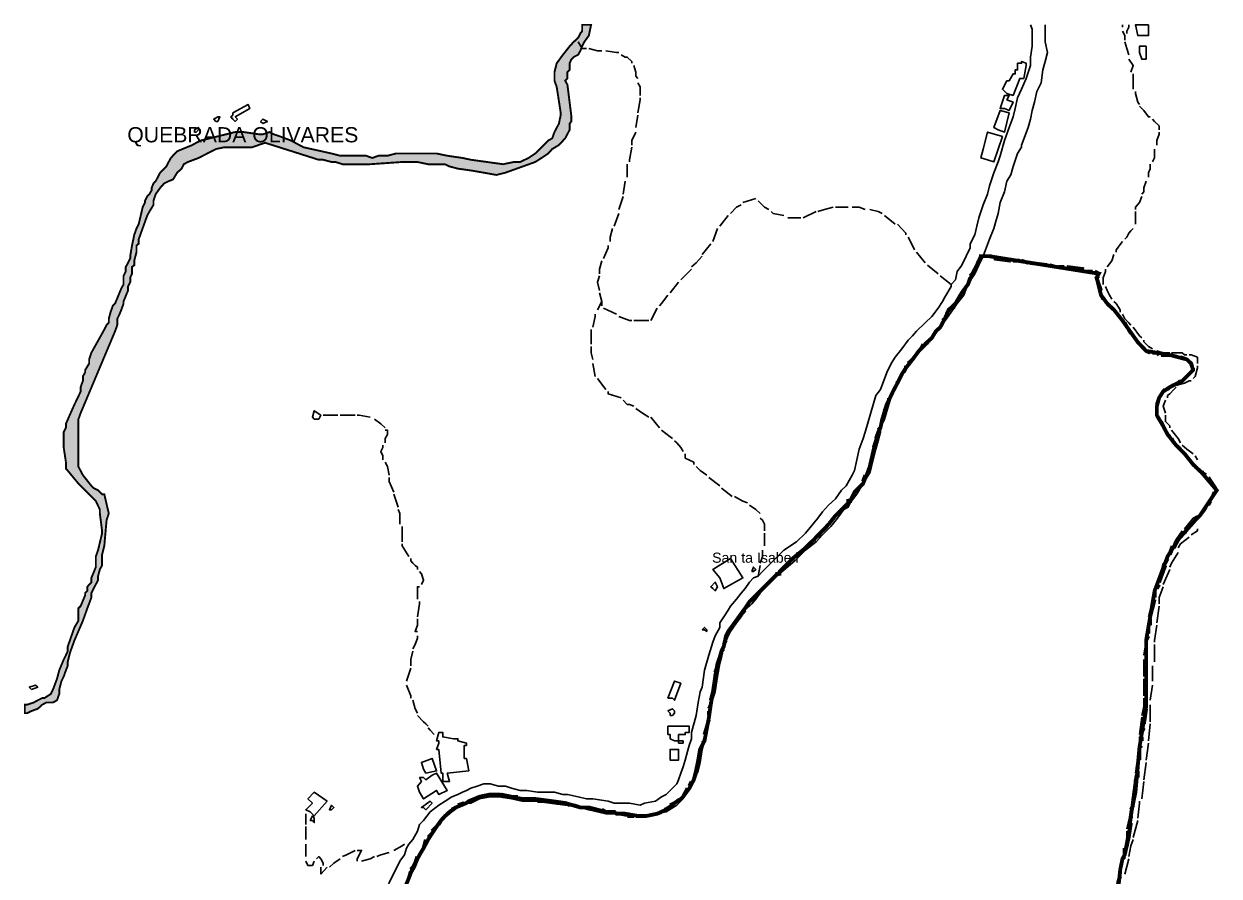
# Model space of a CAD drawing. Header units: millimetres. Extents: x -3588 to 75209, y -3737 to 38254.
# Drawn here: x 24844 to 25599, y 7878 to 8417 of the extents above; entities that cross this region are included whole.
import ezdxf

# ---------------------------------------------------------------- set-up
doc = ezdxf.new("R2010")
doc.units = ezdxf.units.MM
for name, color, linetype in [('H', 250, 'Continuous'), ('P', 253, 'Continuous'), ('T', 7, 'Continuous')]:
    doc.layers.add(name, color=color, linetype=linetype)

msp = doc.modelspace()

# ---------------------------------------------------------------- hatches: boundary and pattern name
at = {"layer": 'H', "linetype": 'Continuous'}
msp.add_hatch(color=256, dxfattribs=at).paths.add_polyline_path([(25196.724, 8415.991), (25202.085, 8415.991), (25200.677, 8409.222), (25198.132, 8404.981), (25196.724, 8402.452), (25195.3, 8399.619), (25193.891, 8396.803), (25191.347, 8395.666), (25189.938, 8394.258), (25188.53, 8391.441), (25188.53, 8390.033), (25188.53, 8387.489), (25187.122, 8386.08), (25187.122, 8383.248), (25187.122, 8382.127), (25185.713, 8380.703), (25187.122, 8377.886), (25189.938, 8357.562), (25189.938, 8355.017), (25188.53, 8353.609), (25188.53, 8349.384), (25185.713, 8344.006), (25181.76, 8340.054), (25177.808, 8337.237), (25174.975, 8334.692), (25171.022, 8331.876), (25166.797, 8329.059), (25147.881, 8322.273), (25142.519, 8321.153), (25134.325, 8322.273), (25126.148, 8323.682), (25117.954, 8325.106), (25112.592, 8326.514), (25110.048, 8327.923), (25099.053, 8327.923), (25092.268, 8329.059), (25088.315, 8329.059), (25082.954, 8329.059), (25062.629, 8327.923), (25061.22, 8327.923), (25054.451, 8327.923), (25050.21, 8327.923), (25049.074, 8327.923), (25044.849, 8327.923), (25040.896, 8329.059), (25038.079, 8329.059), (25032.702, 8330.467), (25029.885, 8330.467), (24996.005, 8341.478), (24988.1, 8338.645), (24983.875, 8338.645), (24979.922, 8338.645), (24970.319, 8338.645), (24964.958, 8337.237), (24954.236, 8331.876), (24947.45, 8329.059), (24944.633, 8327.923), (24943.225, 8325.106), (24940.681, 8322.273), (24937.864, 8318.321), (24935.031, 8316.912), (24932.503, 8315.504), (24929.67, 8312.959), (24927.125, 8308.734), (24925.717, 8304.781), (24925.717, 8301.949), (24922.9, 8297.996), (24921.492, 8295.179), (24916.131, 8280.504), (24916.131, 8277.671), (24914.707, 8276.263), (24914.707, 8273.718), (24914.707, 8272.31), (24913.586, 8266.949), (24913.586, 8264.132), (24912.178, 8262.708), (24912.178, 8260.179), (24912.178, 8258.755), (24910.754, 8255.938), (24910.754, 8253.393), (24909.345, 8250.577), (24909.345, 8249.168), (24909.345, 8247.76), (24906.801, 8240.975), (24906.801, 8239.854), (24905.392, 8235.613), (24903.984, 8233.069), (24902.576, 8230.252), (24902.576, 8226.299), (24901.167, 8222.058), (24879.706, 8170.686), (24878.298, 8166.461), (24878.298, 8155.723), (24878.298, 8136.806), (24880.843, 8131.445), (24886.476, 8124.676), (24887.612, 8123.267), (24890.429, 8121.859), (24891.853, 8120.435), (24893.262, 8119.026), (24894.382, 8119.026), (24897.214, 8106.895), (24895.806, 8102.943), (24894.382, 8086.571), (24893.262, 8081.21), (24893.262, 8074.424), (24891.853, 8071.607), (24890.429, 8067.654), (24890.429, 8064.838), (24887.612, 8059.46), (24886.476, 8056.932), (24886.476, 8054.099), (24883.659, 8047.33), (24882.251, 8043.377), (24880.843, 8039.136), (24875.481, 8027.005), (24874.057, 8023.052), (24872.937, 8018.811), (24871.528, 8013.45), (24871.528, 8010.633), (24870.104, 8008.089), (24868.696, 8003.864), (24867.288, 8001.319), (24866.151, 7995.958), (24866.151, 7993.125), (24864.743, 7989.172), (24861.926, 7987.764), (24857.973, 7987.764), (24855.157, 7986.356), (24852.612, 7983.539), (24848.371, 7982.403), (24845.827, 7980.994), (24844.418, 7980.994), (24844.418, 7986.356), (24845.827, 7986.356), (24849.779, 7987.764), (24852.612, 7989.172), (24855.157, 7990.308), (24856.565, 7990.308), (24860.518, 7993.125), (24861.926, 7995.958), (24864.743, 8002.727), (24866.151, 8008.089), (24868.696, 8014.858), (24870.104, 8017.403), (24871.528, 8020.235), (24871.528, 8023.052), (24875.481, 8035.183), (24878.298, 8039.136), (24878.298, 8043.377), (24878.298, 8044.513), (24878.298, 8047.33), (24879.706, 8048.738), (24882.251, 8055.508), (24882.251, 8056.932), (24883.659, 8058.052), (24883.659, 8060.885), (24885.068, 8062.293), (24886.476, 8063.701), (24886.476, 8066.246), (24889.021, 8073.016), (24889.021, 8077.257), (24889.021, 8079.785), (24890.429, 8084.026), (24893.262, 8094.749), (24893.262, 8096.157), (24891.853, 8106.895), (24891.853, 8109.712), (24889.021, 8115.073), (24887.612, 8116.482), (24886.476, 8117.906), (24880.843, 8123.267), (24879.706, 8124.676), (24878.298, 8125.812), (24871.528, 8133.99), (24870.104, 8135.398), (24870.104, 8139.351), (24868.696, 8148.953), (24868.696, 8151.77), (24868.696, 8158.555), (24870.104, 8161.084), (24870.104, 8163.917), (24875.481, 8176.048), (24879.706, 8184.241), (24879.706, 8186.786), (24880.843, 8191.011), (24880.843, 8193.556), (24882.251, 8196.372), (24882.251, 8197.781), (24885.068, 8201.733), (24885.068, 8204.566), (24886.476, 8208.519), (24894.382, 8223.483), (24895.806, 8226.299), (24897.214, 8227.435), (24897.214, 8230.252), (24898.623, 8234.205), (24900.031, 8238.43), (24901.167, 8239.854), (24905.392, 8249.168), (24906.801, 8251.985), (24906.801, 8253.393), (24906.801, 8255.938), (24906.801, 8257.346), (24907.937, 8260.179), (24907.937, 8262.708), (24909.345, 8265.54), (24910.754, 8268.085), (24910.754, 8269.493), (24912.178, 8276.263), (24913.586, 8283.032), (24914.707, 8287.273), (24916.131, 8289.818), (24918.947, 8300.828), (24920.356, 8303.357), (24920.356, 8304.781), (24921.492, 8307.598), (24922.9, 8308.734), (24924.309, 8311.551), (24924.309, 8312.959), (24925.717, 8315.504), (24927.125, 8316.912), (24929.67, 8322.273), (24932.503, 8325.106), (24933.911, 8326.514), (24935.031, 8329.059), (24936.456, 8331.876), (24939.272, 8334.692), (24940.681, 8335.829), (24949.995, 8340.054), (24952.827, 8341.478), (24955.356, 8342.598), (24977.105, 8348.247), (24982.466, 8348.247), (24992.052, 8346.839), (24994.885, 8346.839), (24998.838, 8348.247), (25001.655, 8346.839), (25005.608, 8345.431), (25012.377, 8342.598), (25020.571, 8338.645), (25038.079, 8334.692), (25043.44, 8333.284), (25047.665, 8333.284), (25051.618, 8333.284), (25055.859, 8333.284), (25059.812, 8333.284), (25063.765, 8331.876), (25067.99, 8333.284), (25073.351, 8333.284), (25078.729, 8334.692), (25084.09, 8334.692), (25090.859, 8334.692), (25096.509, 8334.692), (25104.415, 8334.692), (25111.184, 8333.284), (25120.786, 8331.876), (25126.148, 8330.467), (25146.472, 8327.923), (25153.242, 8329.059), (25157.483, 8329.059), (25162.844, 8331.876), (25166.797, 8334.692), (25168.205, 8335.829), (25171.022, 8338.645), (25174.975, 8342.598), (25177.808, 8344.006), (25178.928, 8348.247), (25181.76, 8353.609), (25183.169, 8358.97), (25183.169, 8360.378), (25180.352, 8376.478), (25178.928, 8380.703), (25178.928, 8386.08), (25180.352, 8391.441), (25184.577, 8396.803), (25188.53, 8402.452), (25191.347, 8404.981), (25192.483, 8406.405), (25193.891, 8407.813), (25195.3, 8410.358), (25196.724, 8411.766), (25196.724, 8414.583), (25196.724, 8415.991), (25196.724, 8415.991)])

# ---------------------------------------------------------------- linework, layer by layer
at = {"layer": 'P'}
for points, const_width in [([(25196.436, 8415.991), (25202.085, 8415.991), (25200.677, 8409.222), (25197.844, 8405.269), (25196.436, 8402.452), (25195.3, 8399.619), (25193.891, 8397.091), (25191.075, 8395.666), (25189.666, 8394.258), (25188.53, 8391.714), (25188.53, 8390.305), (25188.53, 8387.489), (25187.122, 8386.08), (25187.122, 8383.536), (25187.122, 8382.127), (25185.713, 8380.703), (25187.122, 8378.174), (25189.666, 8357.85), (25189.666, 8355.017), (25188.53, 8353.609), (25188.53, 8349.656), (25185.713, 8344.295), (25181.76, 8340.054), (25177.519, 8337.525), (25174.975, 8334.692), (25170.75, 8331.876), (25166.797, 8329.331), (25147.881, 8322.562), (25142.231, 8321.153), (25134.325, 8322.562), (25126.148, 8323.97), (25117.954, 8325.106), (25112.592, 8326.514), (25109.776, 8327.923), (25099.053, 8327.923), (25092.268, 8329.331), (25088.043, 8329.331), (25082.665, 8329.331), (25062.341, 8327.923), (25060.932, 8327.923), (25054.163, 8327.923), (25050.21, 8327.923), (25048.802, 8327.923), (25044.849, 8327.923), (25040.608, 8329.331), (25038.079, 8329.331), (25032.702, 8330.739), (25029.885, 8330.739), (24996.005, 8341.478), (24987.827, 8338.645), (24983.875, 8338.645), (24979.634, 8338.645), (24970.319, 8338.645), (24964.958, 8337.525), (24953.948, 8331.876), (24947.178, 8329.331), (24944.633, 8327.923), (24943.225, 8325.106), (24940.392, 8322.562), (24937.864, 8318.321), (24935.031, 8317.2), (24932.215, 8315.792), (24929.67, 8312.959), (24926.853, 8309.006), (24925.445, 8304.781), (24925.445, 8302.237), (24922.9, 8297.996), (24921.492, 8295.467), (24916.131, 8280.504), (24916.131, 8277.671), (24914.707, 8276.551), (24914.707, 8273.718), (24914.707, 8272.31), (24913.298, 8266.949), (24913.298, 8264.132), (24911.89, 8262.996), (24911.89, 8260.179), (24911.89, 8258.755), (24910.754, 8256.226), (24910.754, 8253.393), (24909.345, 8250.577), (24909.345, 8249.441), (24909.345, 8248.032), (24906.529, 8241.263), (24906.529, 8239.854), (24905.12, 8235.901), (24903.984, 8233.069), (24902.576, 8230.252), (24902.576, 8226.299), (24901.167, 8222.346), (24879.418, 8170.686), (24878.01, 8166.733), (24878.01, 8155.723), (24878.01, 8136.806), (24880.843, 8131.445), (24886.204, 8124.676), (24887.612, 8123.267), (24890.429, 8121.859), (24891.565, 8120.723), (24892.973, 8119.314), (24894.382, 8119.314), (24897.214, 8107.168), (24895.806, 8102.943), (24894.382, 8086.843), (24892.973, 8081.21), (24892.973, 8074.424), (24891.565, 8071.895), (24890.429, 8067.654), (24890.429, 8065.11), (24887.612, 8059.749), (24886.204, 8056.932), (24886.204, 8054.099), (24883.659, 8047.33), (24882.251, 8043.377), (24880.843, 8039.424), (24875.481, 8027.005), (24874.057, 8023.052), (24872.649, 8019.099), (24871.24, 8013.45), (24871.24, 8010.921), (24870.104, 8008.089), (24868.696, 8004.136), (24867.288, 8001.319), (24865.879, 7995.958), (24865.879, 7993.125), (24864.471, 7989.172), (24861.926, 7987.764), (24857.685, 7987.764), (24855.157, 7986.356), (24852.324, 7983.811), (24848.371, 7982.403), (24845.554, 7980.994), (24844.146, 7980.994), (24844.146, 7986.356), (24845.554, 7986.356), (24849.779, 7987.764), (24852.324, 7989.172), (24855.157, 7990.596), (24856.565, 7990.596), (24860.518, 7993.125), (24861.926, 7995.958), (24864.471, 8002.727), (24865.879, 8008.089), (24868.696, 8014.858), (24870.104, 8017.691), (24871.24, 8020.235), (24871.24, 8023.052), (24875.481, 8035.183), (24878.01, 8039.424), (24878.01, 8043.377), (24878.01, 8044.785), (24878.01, 8047.33), (24879.418, 8048.738), (24882.251, 8055.508), (24882.251, 8056.932), (24883.659, 8058.34), (24883.659, 8060.885), (24884.796, 8062.293), (24886.204, 8063.701), (24886.204, 8066.518), (24889.021, 8073.304), (24889.021, 8077.257), (24889.021, 8080.073), (24890.429, 8084.026), (24892.973, 8094.749), (24892.973, 8096.157), (24891.565, 8107.168), (24891.565, 8109.712), (24889.021, 8115.073), (24887.612, 8116.482), (24886.204, 8117.906), (24880.843, 8123.267), (24879.418, 8124.676), (24878.01, 8126.084), (24871.24, 8134.278), (24870.104, 8135.398), (24870.104, 8139.639), (24868.696, 8148.953), (24868.696, 8151.77), (24868.696, 8158.555), (24870.104, 8161.372), (24870.104, 8163.917), (24875.481, 8176.048), (24879.418, 8184.241), (24879.418, 8187.058), (24880.843, 8191.011), (24880.843, 8193.844), (24882.251, 8196.372), (24882.251, 8197.781), (24884.796, 8202.022), (24884.796, 8204.566), (24886.204, 8208.791), (24894.382, 8223.483), (24895.806, 8226.299), (24897.214, 8227.708), (24897.214, 8230.252), (24898.335, 8234.493), (24899.743, 8238.43), (24901.167, 8239.854), (24905.12, 8249.441), (24906.529, 8251.985), (24906.529, 8253.393), (24906.529, 8256.226), (24906.529, 8257.346), (24907.937, 8260.179), (24907.937, 8262.996), (24909.345, 8265.54), (24910.754, 8268.357), (24910.754, 8269.765), (24911.89, 8276.551), (24913.298, 8283.32), (24914.707, 8287.273), (24916.131, 8290.09), (24918.659, 8300.828), (24920.068, 8303.645), (24920.068, 8304.781), (24921.492, 8307.598), (24922.9, 8309.006), (24924.309, 8311.551), (24924.309, 8312.959), (24925.445, 8315.792), (24926.853, 8317.2), (24929.67, 8322.562), (24932.215, 8325.106), (24933.623, 8326.514), (24935.031, 8329.331), (24936.456, 8331.876), (24938.984, 8334.692), (24940.392, 8336.117), (24949.995, 8340.054), (24952.539, 8341.478), (24955.356, 8342.886), (24977.105, 8348.247), (24982.466, 8348.247), (24992.052, 8346.839), (24994.597, 8346.839), (24998.838, 8348.247), (25001.367, 8346.839), (25005.608, 8345.431), (25012.377, 8342.886), (25020.283, 8338.645), (25038.079, 8334.692), (25043.44, 8333.284), (25047.393, 8333.284), (25051.618, 8333.284), (25055.571, 8333.284), (25059.812, 8333.284), (25063.765, 8331.876), (25067.718, 8333.284), (25073.351, 8333.284), (25078.729, 8334.692), (25084.09, 8334.692), (25090.859, 8334.692), (25096.221, 8334.692), (25104.415, 8334.692), (25111.184, 8333.284), (25120.786, 8331.876), (25126.148, 8330.739), (25146.472, 8327.923), (25153.242, 8329.331), (25157.195, 8329.331), (25162.556, 8331.876), (25166.797, 8334.692), (25168.205, 8336.117), (25170.75, 8338.645), (25174.975, 8342.886), (25177.519, 8344.295), (25178.928, 8348.247), (25181.76, 8353.609), (25182.881, 8358.97), (25182.881, 8360.378), (25180.352, 8376.766), (25178.928, 8380.703), (25178.928, 8386.08), (25180.352, 8391.714), (25184.289, 8397.091), (25188.53, 8402.452), (25191.075, 8405.269), (25192.483, 8406.405), (25193.891, 8407.813), (25195.3, 8410.63), (25196.436, 8412.038), (25196.436, 8414.583), (25196.436, 8415.991), (25196.436, 8415.991)], 1.2), ([(25086.906, 7876.826), (25089.451, 7883.596), (25093.676, 7891.502), (25096.221, 7895.742), (25099.053, 7901.104), (25101.582, 7905.057), (25104.415, 7909.298), (25107.231, 7913.235), (25109.776, 7916.067), (25112.592, 7918.612), (25116.545, 7921.428), (25123.315, 7924.245), (25124.739, 7925.381), (25131.509, 7928.198), (25138.278, 7929.622), (25143.64, 7929.622), (25151.834, 7928.198), (25158.603, 7926.79), (25166.797, 7926.79), (25177.519, 7925.381), (25185.713, 7924.245), (25195.3, 7921.428), (25200.677, 7921.428), (25211.399, 7918.612), (25216.761, 7918.612), (25218.169, 7917.476), (25223.53, 7917.476), (25231.724, 7916.067), (25237.085, 7916.067), (25243.855, 7917.476), (25249.504, 7920.02), (25254.865, 7924.245), (25258.818, 7926.79), (25260.227, 7928.198), (25264.18, 7933.559), (25267.012, 7938.937), (25268.421, 7944.57), (25269.829, 7951.355), (25270.965, 7958.125), (25273.782, 7963.486), (25276.598, 7978.45), (25277.735, 7986.356), (25279.143, 7994.533), (25280.551, 8004.136), (25281.976, 8012.33), (25283.384, 8016.282), (25284.504, 8020.235), (25285.913, 8023.052), (25287.337, 8029.822), (25288.745, 8032.654), (25292.698, 8038.015), (25295.515, 8041.968), (25299.468, 8047.33), (25302.3, 8051.571), (25304.829, 8054.099), (25309.07, 8058.34), (25311.615, 8060.885), (25315.84, 8065.11), (25319.792, 8069.063), (25321.201, 8069.063), (25321.201, 8070.471), (25329.395, 8078.665), (25337.573, 8085.435), (25342.95, 8090.796), (25346.887, 8094.749), (25352.264, 8100.398), (25356.489, 8105.759), (25360.442, 8109.712), (25363.275, 8112.545), (25364.683, 8113.953), (25364.683, 8115.073), (25365.803, 8115.073), (25367.211, 8117.906), (25368.636, 8120.723), (25373.997, 8126.084), (25376.814, 8132.87), (25378.222, 8136.806), (25380.767, 8147.817), (25382.175, 8153.194), (25383.599, 8158.555), (25385.008, 8161.372), (25386.128, 8166.733), (25388.961, 8176.048), (25390.369, 8178.88), (25392.913, 8184.241), (25395.73, 8189.603), (25398.547, 8195.252), (25401.091, 8199.205), (25405.332, 8204.566), (25409.285, 8209.927), (25413.238, 8214.168), (25414.646, 8215.577), (25417.463, 8218.105), (25420.008, 8222.346), (25422.824, 8224.891), (25425.657, 8230.252), (25428.186, 8235.901), (25432.427, 8239.854), (25436.38, 8246.624), (25440.332, 8251.985), (25443.149, 8258.755), (25445.982, 8264.132), (25448.51, 8269.765), (25452.751, 8269.765), (25453.888, 8269.765), (25523.04, 8258.755), (25521.631, 8256.226), (25524.448, 8245.216), (25528.401, 8239.854), (25532.642, 8235.901), (25538.003, 8229.116), (25541.956, 8223.483), (25547.605, 8215.577), (25552.967, 8209.927), (25559.736, 8208.791), (25567.93, 8207.383), (25573.291, 8205.974), (25578.653, 8204.566), (25581.469, 8202.022), (25582.605, 8197.781), (25578.653, 8193.844), (25575.836, 8191.011), (25567.93, 8187.058), (25563.689, 8184.241), (25561.144, 8180.289), (25559.736, 8174.927), (25559.736, 8169.278), (25563.689, 8162.508), (25566.522, 8157.131), (25571.883, 8150.362), (25577.244, 8145), (25582.605, 8138.231), (25588.255, 8132.87), (25597.569, 8121.859), (25586.846, 8105.759), (25584.014, 8102.943), (25573.291, 8090.796), (25566.522, 8080.073), (25558.328, 8058.34), (25552.967, 8027.005), (25552.967, 7985.219), (25548.726, 7959.261), (25546.197, 7931.031), (25543.364, 7917.476)], 2.417), ([(25086.906, 7876.826), (25089.451, 7883.596), (25093.676, 7891.502), (25096.221, 7895.742), (25099.053, 7901.104), (25101.582, 7905.057), (25104.415, 7909.298), (25107.231, 7913.235), (25109.776, 7916.067), (25112.592, 7918.612), (25116.545, 7921.428), (25123.315, 7924.245), (25124.739, 7925.381), (25131.509, 7928.198), (25138.278, 7929.622), (25143.64, 7929.622), (25151.834, 7928.198), (25158.603, 7926.79), (25166.797, 7926.79), (25177.519, 7925.381), (25185.713, 7924.245), (25195.3, 7921.428), (25200.677, 7921.428), (25211.399, 7918.612), (25216.761, 7918.612), (25218.169, 7917.476), (25223.53, 7917.476), (25231.724, 7916.067), (25237.085, 7916.067), (25243.855, 7917.476), (25249.504, 7920.02), (25254.865, 7924.245), (25258.818, 7926.79), (25260.227, 7928.198), (25264.18, 7933.559), (25267.012, 7938.937), (25268.421, 7944.57), (25269.829, 7951.355), (25270.965, 7958.125), (25273.782, 7963.486), (25276.598, 7978.45), (25277.735, 7986.356), (25279.143, 7994.533), (25280.551, 8004.136), (25281.976, 8012.33), (25283.384, 8016.282), (25284.504, 8020.235), (25285.913, 8023.052), (25287.337, 8029.822), (25288.745, 8032.654), (25292.698, 8038.015), (25295.515, 8041.968), (25299.468, 8047.33), (25302.3, 8051.571), (25304.829, 8054.099), (25309.07, 8058.34), (25311.615, 8060.885), (25315.84, 8065.11), (25319.792, 8069.063), (25321.201, 8069.063), (25321.201, 8070.471), (25329.395, 8078.665), (25337.573, 8085.435), (25342.95, 8090.796), (25346.887, 8094.749), (25352.264, 8100.398), (25356.489, 8105.759), (25360.442, 8109.712), (25363.275, 8112.545), (25364.683, 8113.953), (25364.683, 8115.073), (25365.803, 8115.073), (25367.211, 8117.906), (25368.636, 8120.723), (25373.997, 8126.084), (25376.814, 8132.87), (25378.222, 8136.806), (25380.767, 8147.817), (25382.175, 8153.194), (25383.599, 8158.555), (25385.008, 8161.372), (25386.128, 8166.733), (25388.961, 8176.048), (25390.369, 8178.88), (25392.913, 8184.241), (25395.73, 8189.603), (25398.547, 8195.252), (25401.091, 8199.205), (25405.332, 8204.566), (25409.285, 8209.927), (25413.238, 8214.168), (25414.646, 8215.577), (25417.463, 8218.105), (25420.008, 8222.346), (25422.824, 8224.891), (25425.657, 8230.252), (25428.186, 8235.901), (25432.427, 8239.854), (25436.38, 8246.624), (25440.332, 8251.985), (25443.149, 8258.755), (25445.982, 8264.132), (25448.51, 8269.765), (25452.751, 8269.765), (25453.888, 8269.765), (25523.04, 8258.755), (25521.631, 8256.226), (25524.448, 8245.216), (25528.401, 8239.854), (25532.642, 8235.901), (25538.003, 8229.116), (25541.956, 8223.483), (25547.605, 8215.577), (25552.967, 8209.927), (25559.736, 8208.791), (25567.93, 8207.383), (25573.291, 8205.974), (25578.653, 8204.566), (25581.469, 8202.022), (25582.605, 8197.781), (25578.653, 8193.844), (25575.836, 8191.011), (25567.93, 8187.058), (25563.689, 8184.241), (25561.144, 8180.289), (25559.736, 8174.927), (25559.736, 8169.278), (25563.689, 8162.508), (25566.522, 8157.131), (25571.883, 8150.362), (25577.244, 8145), (25582.605, 8138.231), (25588.255, 8132.87), (25597.569, 8121.859), (25586.846, 8105.759), (25584.014, 8102.943), (25573.291, 8090.796), (25566.522, 8080.073), (25558.328, 8058.34), (25552.967, 8027.005), (25552.967, 7985.219), (25548.726, 7959.261), (25546.197, 7931.031), (25541.956, 7902.512), (25539.411, 7891.502), (25538.003, 7888.973), (25536.595, 7882.187), (25535.186, 7868.648)], 1.2), ([(25441.741, 8257.346), (25443.149, 8258.755), (25445.982, 8264.132), (25447.102, 8266.949)], 2.417), ([(25448.51, 8268.357), (25448.51, 8269.765), (25449.935, 8269.765)], 2.417), ([(25452.751, 8269.765), (25453.888, 8269.765), (25455.296, 8269.765)], 2.417), ([(25456.704, 8268.357), (25467.427, 8266.949)], 2.417), ([(25468.835, 8266.949), (25473.076, 8266.949)], 2.417), ([(25474.212, 8266.949), (25478.437, 8265.54)], 2.417), ([(25479.846, 8265.54), (25490.584, 8264.132)], 2.417), ([(25491.992, 8264.132), (25495.945, 8262.996)], 2.417), ([(25497.354, 8262.996), (25501.307, 8262.996)], 2.417), ([(25502.715, 8262.996), (25513.725, 8261.587)], 2.417), ([(25514.862, 8260.179), (25519.087, 8260.179)], 2.417), ([(25520.495, 8260.179), (25523.04, 8258.755)], 2.417), ([(25523.04, 8257.346), (25521.631, 8256.226), (25524.448, 8248.032)], 2.417), ([(25437.788, 8248.032), (25439.196, 8250.577)], 2.417), ([(25440.332, 8251.985), (25441.741, 8256.226)], 2.417), ([(25431.018, 8237.022), (25432.427, 8239.854), (25436.38, 8246.624)], 2.417), ([(25524.448, 8245.216), (25525.872, 8242.671)], 2.417), ([(25426.777, 8233.069), (25428.186, 8235.901), (25429.61, 8235.901)], 2.417), ([(25527.281, 8241.263), (25528.401, 8239.854), (25529.809, 8238.43)], 2.417), ([(25531.234, 8237.022), (25532.642, 8235.901), (25538.003, 8229.116)], 2.417), ([(25417.463, 8218.105), (25420.008, 8222.346), (25422.824, 8224.891), (25424.249, 8227.708)], 2.417), ([(25424.249, 8229.116), (25425.657, 8230.252), (25426.777, 8231.66)], 2.417), ([(25539.411, 8227.708), (25540.82, 8224.891)], 2.417), ([(25540.82, 8223.483), (25541.956, 8223.483), (25543.364, 8220.938)], 2.417), ([(25544.773, 8219.53), (25547.605, 8215.577), (25551.558, 8211.336)], 2.417), ([(25410.694, 8211.336), (25412.102, 8214.168)], 2.417), ([(25413.238, 8214.168), (25414.646, 8215.577), (25416.055, 8216.697)], 2.417), ([(25402.5, 8202.022), (25405.332, 8204.566), (25409.285, 8209.927)], 2.417), ([(25552.967, 8209.927), (25555.511, 8208.791)], 2.417), ([(25556.92, 8208.791), (25559.736, 8208.791), (25561.144, 8207.383)], 2.417), ([(25562.281, 8207.383), (25567.93, 8207.383), (25573.291, 8205.974)], 2.417), ([(25574.7, 8205.974), (25578.653, 8204.566)], 2.417), ([(25399.683, 8196.372), (25401.091, 8199.205), (25401.091, 8200.613)], 2.417), ([(25582.605, 8199.205), (25582.605, 8197.781), (25578.653, 8193.844), (25575.836, 8191.011)], 2.417), ([(25580.061, 8203.158), (25581.469, 8202.022), (25581.469, 8200.613)], 2.417), ([(25391.777, 8181.697), (25392.913, 8184.241), (25395.73, 8189.603), (25395.73, 8191.011)], 2.417), ([(25397.138, 8192.419), (25398.547, 8195.252)], 2.417), ([(25574.7, 8191.011), (25571.883, 8188.466)], 2.417), ([(25565.097, 8185.65), (25563.689, 8184.241), (25561.144, 8180.289), (25559.736, 8176.048)], 2.417), ([(25570.459, 8188.466), (25567.93, 8187.058), (25566.522, 8185.65)], 2.417), ([(25387.536, 8172.095), (25388.961, 8174.927)], 2.417), ([(25388.961, 8176.048), (25390.369, 8178.88), (25390.369, 8180.289)], 2.417), ([(25559.736, 8174.927), (25559.736, 8170.686)], 2.417), ([(25383.599, 8159.964), (25385.008, 8161.372), (25386.128, 8166.733), (25387.536, 8169.278)], 2.417), ([(25559.736, 8169.278), (25561.144, 8166.733)], 2.417), ([(25382.175, 8154.603), (25383.599, 8158.555)], 2.417), ([(25562.281, 8165.325), (25563.689, 8162.508), (25566.522, 8157.131), (25567.93, 8155.723)], 2.417), ([(25380.767, 8148.953), (25382.175, 8153.194)], 2.417), ([(25569.05, 8154.603), (25570.459, 8151.77)], 2.417), ([(25378.222, 8136.806), (25380.767, 8147.817)], 2.417), ([(25571.883, 8150.362), (25574.7, 8147.817)], 2.417), ([(25575.836, 8146.409), (25577.244, 8145), (25582.605, 8138.231)], 2.417), ([(25584.014, 8136.806), (25586.846, 8134.278)], 2.417), ([(25373.997, 8127.492), (25375.405, 8131.445)], 2.417), ([(25376.814, 8132.87), (25378.222, 8135.398)], 2.417), ([(25588.255, 8134.278), (25588.255, 8132.87), (25590.783, 8131.445)], 2.417), ([(25592.208, 8130.037), (25597.569, 8121.859)], 2.417), ([(25367.211, 8117.906), (25368.636, 8120.723), (25373.997, 8126.084)], 2.417), ([(25364.683, 8113.953), (25364.683, 8115.073), (25365.803, 8115.073), (25365.803, 8116.482)], 2.417), ([(25593.616, 8115.073), (25592.208, 8112.545)], 2.417), ([(25596.161, 8120.723), (25595.024, 8117.906)], 2.417), ([(25352.264, 8100.398), (25356.489, 8105.759), (25359.034, 8108.304)], 2.417), ([(25360.442, 8109.712), (25363.275, 8112.545)], 2.417), ([(25590.783, 8111.12), (25586.846, 8105.759), (25584.014, 8102.943)], 2.417), ([(25348.311, 8096.157), (25351.128, 8098.99)], 2.417), ([(25582.605, 8101.534), (25580.061, 8098.99)], 2.417), ([(25336.164, 8084.026), (25337.573, 8085.435), (25342.95, 8090.796), (25344.358, 8090.796)], 2.417), ([(25345.478, 8092.22), (25346.887, 8094.749)], 2.417), ([(25575.836, 8094.749), (25573.291, 8090.796), (25570.459, 8085.435)], 2.417), ([(25578.653, 8097.581), (25577.244, 8094.749)], 2.417), ([(25569.05, 8084.026), (25567.93, 8081.21)], 2.417), ([(25319.792, 8067.654), (25319.792, 8069.063), (25321.201, 8069.063), (25321.201, 8070.471), (25326.562, 8075.832)], 2.417), ([(25327.986, 8077.257), (25329.395, 8078.665), (25330.803, 8078.665)], 2.417), ([(25331.939, 8080.073), (25334.756, 8082.618)], 2.417), ([(25566.522, 8078.665), (25565.097, 8075.832)], 2.417), ([(25565.097, 8074.424), (25561.144, 8063.701)], 2.417), ([(25311.615, 8060.885), (25314.431, 8063.701)], 2.417), ([(25315.84, 8065.11), (25318.384, 8067.654)], 2.417), ([(25561.144, 8062.293), (25559.736, 8059.749)], 2.417), ([(25303.709, 8051.571), (25304.829, 8054.099), (25309.07, 8058.34), (25310.478, 8059.749)], 2.417), ([(25558.328, 8052.979), (25555.511, 8041.968)], 2.417), ([(25558.328, 8058.34), (25558.328, 8054.099)], 2.417), ([(25296.923, 8043.377), (25299.468, 8046.193)], 2.417), ([(25299.468, 8047.33), (25302.3, 8050.146)], 2.417), ([(25290.154, 8033.775), (25292.698, 8038.015), (25295.515, 8041.968)], 2.417), ([(25555.511, 8040.56), (25555.511, 8036.607)], 2.417), ([(25287.337, 8028.413), (25287.337, 8029.822), (25288.745, 8032.654)], 2.417), ([(25554.375, 8035.183), (25554.375, 8031.246)], 2.417), ([(25285.913, 8024.46), (25287.337, 8027.005)], 2.417), ([(25554.375, 8029.822), (25552.967, 8027.005), (25552.967, 8019.099)], 2.417), ([(25281.976, 8012.33), (25283.384, 8016.282), (25284.504, 8020.235), (25285.913, 8021.644)], 2.417), ([(25552.967, 8017.691), (25552.967, 8013.45)], 2.417), ([(25280.551, 8006.68), (25281.976, 8010.921)], 2.417), ([(25552.967, 8012.33), (25552.967, 8008.089)], 2.417), ([(25277.735, 7989.172), (25279.143, 7994.533), (25280.551, 7999.911)], 2.417), ([(25280.551, 8001.319), (25280.551, 8004.136), (25280.551, 8005.544)], 2.417), ([(25552.967, 8006.68), (25552.967, 7995.958)], 2.417), ([(25552.967, 7994.533), (25552.967, 7990.596)], 2.417), ([(25276.598, 7983.811), (25277.735, 7986.356), (25277.735, 7987.764)], 2.417), ([(25552.967, 7989.172), (25552.967, 7986.356)], 2.417), ([(25276.598, 7979.586), (25276.598, 7982.403)], 2.417), ([(25552.967, 7983.811), (25551.558, 7974.209)], 2.417), ([(25273.782, 7967.439), (25276.598, 7977.041)], 2.417), ([(25551.558, 7971.68), (25550.134, 7968.847)], 2.417), ([(25272.373, 7962.078), (25273.782, 7963.486), (25273.782, 7964.895)], 2.417), ([(25550.134, 7966.031), (25550.134, 7963.486)], 2.417), ([(25268.421, 7944.57), (25269.829, 7951.355), (25270.965, 7955.308)], 2.417), ([(25270.965, 7956.717), (25270.965, 7958.125), (25272.373, 7960.67)], 2.417), ([(25550.134, 7960.67), (25548.726, 7959.261), (25548.726, 7951.355)], 2.417), ([(25547.605, 7948.523), (25547.605, 7945.706)], 2.417), ([(25267.012, 7938.937), (25268.421, 7943.161)], 2.417), ([(25547.605, 7944.57), (25547.605, 7940.345)], 2.417), ([(25256.274, 7925.381), (25258.818, 7926.79), (25260.227, 7928.198), (25263.059, 7933.559)], 2.417), ([(25264.18, 7934.984), (25265.588, 7937.8)], 2.417), ([(25546.197, 7938.937), (25546.197, 7931.031)], 2.417), ([(25123.315, 7924.245), (25124.739, 7925.381), (25131.509, 7928.198), (25132.917, 7928.198)], 2.417), ([(25135.462, 7928.198), (25138.278, 7929.622)], 2.417), ([(25139.703, 7929.622), (25143.64, 7929.622)], 2.417), ([(25145.064, 7929.622), (25151.834, 7928.198), (25155.786, 7928.198)], 2.417), ([(25157.195, 7926.79), (25158.603, 7926.79), (25161.436, 7926.79)], 2.417), ([(25162.556, 7926.79), (25166.797, 7926.79)], 2.417), ([(25168.205, 7925.381), (25177.519, 7925.381), (25178.928, 7924.245)], 2.417), ([(25546.197, 7931.031), (25544.773, 7924.245)], 2.417), ([(25105.823, 7910.706), (25107.231, 7913.235), (25109.776, 7916.067), (25112.592, 7918.612)], 2.417), ([(25114.001, 7920.02), (25116.545, 7921.428)], 2.417), ([(25117.954, 7922.837), (25121.907, 7924.245)], 2.417), ([(25180.352, 7924.245), (25184.289, 7924.245)], 2.417), ([(25185.713, 7924.245), (25188.53, 7922.837)], 2.417), ([(25191.075, 7922.837), (25195.3, 7921.428), (25200.677, 7921.428)], 2.417), ([(25203.205, 7920.02), (25206.038, 7920.02)], 2.417), ([(25208.855, 7920.02), (25211.399, 7918.612)], 2.417), ([(25212.808, 7918.612), (25216.761, 7918.612), (25218.169, 7917.476), (25223.53, 7917.476)], 2.417), ([(25235.949, 7916.067), (25237.085, 7916.067), (25243.855, 7917.476), (25246.688, 7918.612)], 2.417), ([(25248.096, 7920.02), (25249.504, 7920.02), (25250.64, 7921.428)], 2.417), ([(25252.049, 7922.837), (25254.865, 7924.245)], 2.417), ([(25543.364, 7917.476), (25541.956, 7902.512), (25539.411, 7891.502), (25538.003, 7888.973), (25536.595, 7882.187), (25535.186, 7868.648)], 2.417), ([(25544.773, 7922.837), (25543.364, 7920.02)], 2.417), ([(25543.364, 7917.476), (25543.364, 7914.659)], 2.417), ([(25101.582, 7906.465), (25104.415, 7909.298)], 2.417), ([(25224.938, 7916.067), (25229.179, 7916.067)], 2.417), ([(25230.316, 7916.067), (25231.724, 7916.067), (25234.541, 7916.067)], 2.417), ([(25543.364, 7911.826), (25541.956, 7902.512)], 2.417), ([(25099.053, 7902.512), (25101.582, 7905.057)], 2.417), ([(25093.676, 7891.502), (25096.221, 7895.742), (25097.629, 7901.104)], 2.417), ([(25539.411, 7895.742), (25539.411, 7891.502)], 2.417), ([(25540.82, 7899.695), (25540.82, 7897.151)], 2.417), ([(25090.859, 7886.14), (25092.268, 7890.381)], 2.417), ([(25539.411, 7890.381), (25538.003, 7888.973), (25536.595, 7882.187), (25536.595, 7879.371)], 2.417), ([(25084.09, 7870.057), (25086.906, 7876.826), (25088.043, 7880.779)], 2.417), ([(25088.043, 7882.187), (25089.451, 7883.596), (25090.859, 7884.732)], 2.417), ([(25536.595, 7877.962), (25535.186, 7874.009)], 2.417)]:
    msp.add_lwpolyline(points, dxfattribs=dict(at, const_width=const_width))
for points in [[(25429.61, 8251.985), (25432.427, 8254.818), (25433.563, 8260.179), (25436.38, 8264.132), (25439.196, 8269.765), (25441.741, 8275.143), (25441.741, 8277.671), (25444.573, 8283.32), (25445.982, 8288.682), (25447.102, 8294.043), (25449.935, 8302.237), (25452.751, 8309.006), (25453.888, 8314.368), (25456.704, 8322.562), (25459.521, 8329.331), (25460.657, 8333.284), (25463.474, 8342.886), (25466.306, 8351.064), (25468.835, 8357.85), (25470.259, 8363.211), (25471.668, 8369.981), (25474.212, 8375.342), (25477.029, 8382.127), (25479.846, 8390.305), (25479.846, 8395.666), (25480.982, 8402.452), (25480.982, 8406.405), (25480.982, 8413.175), (25479.846, 8415.991)], [(25458.113, 8292.635), (25459.521, 8296.876), (25460.657, 8303.645), (25463.474, 8310.415), (25464.898, 8317.2), (25467.427, 8321.153), (25468.835, 8326.514), (25471.668, 8334.692), (25474.212, 8338.645), (25474.212, 8340.054), (25478.437, 8351.064), (25479.846, 8356.441), (25480.982, 8361.803), (25482.39, 8367.164), (25483.799, 8373.933), (25486.631, 8379.295), (25487.751, 8387.489), (25489.16, 8392.85), (25490.584, 8398.499), (25489.16, 8405.269), (25489.16, 8412.038), (25489.16, 8415.991)], [(25538.003, 8415.991), (25538.003, 8414.583)], [(25538.003, 8412.038), (25539.411, 8409.222)], [(25539.411, 8409.222), (25539.411, 8406.405)], [(25540.82, 8410.63), (25540.82, 8412.038), (25541.956, 8414.583), (25541.956, 8415.991)], [(25550.134, 8415.991), (25554.375, 8415.991), (25554.375, 8409.222), (25547.605, 8409.222), (25546.197, 8415.991), (25550.134, 8415.991)], [(25199.253, 8401.028), (25196.436, 8401.028), (25193.891, 8405.269)], [(25539.411, 8405.269), (25540.82, 8401.028), (25541.956, 8397.091)], [(25548.726, 8398.499), (25548.726, 8402.452), (25552.967, 8402.452), (25552.967, 8394.258), (25550.134, 8394.258), (25548.726, 8398.499)], [(25208.855, 8399.619), (25206.038, 8399.619), (25200.677, 8401.028)], [(25219.577, 8398.499), (25218.169, 8398.499), (25211.399, 8399.619)], [(25227.771, 8391.714), (25227.771, 8392.85), (25224.938, 8395.666), (25223.53, 8395.666), (25221.002, 8397.091)], [(25541.956, 8394.258), (25544.773, 8390.305), (25543.364, 8386.08)], [(25231.724, 8382.127), (25230.316, 8383.536), (25230.316, 8386.08), (25229.179, 8390.305)], [(25464.898, 8372.525), (25462.065, 8375.342), (25464.898, 8380.703), (25466.306, 8380.703), (25468.835, 8384.944), (25470.259, 8384.944), (25470.259, 8387.489), (25471.668, 8387.489), (25471.668, 8391.714), (25474.212, 8391.714), (25474.212, 8392.85), (25477.029, 8391.714), (25477.029, 8390.305), (25475.621, 8382.127), (25473.076, 8382.127), (25468.835, 8371.389), (25464.898, 8372.525)], [(25233.132, 8371.389), (25233.132, 8376.766), (25231.724, 8379.295)], [(25544.773, 8384.944), (25544.773, 8382.127), (25544.773, 8379.295), (25544.773, 8378.174), (25544.773, 8375.342)], [(25463.474, 8363.211), (25460.657, 8363.211), (25463.474, 8371.389), (25466.306, 8371.389), (25464.898, 8368.572), (25468.835, 8367.164), (25466.306, 8361.803), (25463.474, 8363.211)], [(25546.197, 8373.933), (25546.197, 8372.525), (25547.605, 8367.164), (25548.726, 8365.756)], [(24975.681, 8356.441), (24974.272, 8357.85), (24975.681, 8358.97), (24975.681, 8360.378), (24985.283, 8365.756), (24986.419, 8363.211), (24977.105, 8357.85), (24978.513, 8356.441), (24977.105, 8355.017), (24975.681, 8356.441)], [(25231.724, 8360.378), (25233.132, 8368.572), (25233.132, 8369.981)], [(25548.726, 8364.619), (25551.558, 8361.803), (25554.375, 8357.85), (25555.511, 8357.85)], [(24964.958, 8355.017), (24963.55, 8356.441), (24966.094, 8357.85), (24967.503, 8357.85), (24966.094, 8355.017), (24964.958, 8355.017)], [(24994.597, 8353.609), (24993.189, 8355.017), (24994.597, 8356.441), (24997.43, 8355.017), (24994.597, 8353.609)], [(25230.316, 8351.064), (25231.724, 8358.97)], [(25459.521, 8349.656), (25456.704, 8351.064), (25460.657, 8361.803), (25466.306, 8360.378), (25463.474, 8348.247), (25459.521, 8349.656)], [(25556.92, 8356.441), (25558.328, 8355.017), (25561.144, 8352.2), (25561.144, 8351.064), (25561.144, 8349.656)], [(24951.403, 8348.247), (24951.403, 8349.656), (24953.948, 8351.064), (24953.948, 8349.656), (24952.539, 8348.247), (24951.403, 8348.247)], [(25227.771, 8340.054), (25227.771, 8342.886), (25230.316, 8348.247)], [(25452.751, 8330.739), (25448.51, 8331.876), (25449.935, 8337.525), (25452.751, 8348.247), (25462.065, 8345.431), (25456.704, 8329.331), (25452.751, 8330.739)], [(25561.144, 8348.247), (25561.144, 8346.839), (25559.736, 8342.886), (25559.736, 8340.054)], [(25226.363, 8329.331), (25226.363, 8330.739), (25227.771, 8338.645)], [(25558.328, 8337.525), (25558.328, 8331.876), (25556.92, 8329.331)], [(25224.938, 8319.729), (25224.938, 8321.153), (25224.938, 8323.97), (25224.938, 8327.923)], [(25555.511, 8327.923), (25555.511, 8326.514), (25555.511, 8325.106), (25554.375, 8322.562), (25554.375, 8319.729)], [(25222.41, 8309.006), (25223.53, 8317.2)], [(25552.967, 8317.2), (25551.558, 8312.959), (25551.558, 8311.551), (25551.558, 8310.415), (25550.134, 8309.006)], [(25219.577, 8299.404), (25222.41, 8307.598)], [(25306.237, 8306.19), (25298.059, 8303.645)], [(25314.431, 8299.404), (25311.615, 8300.828), (25307.662, 8304.781)], [(25550.134, 8307.598), (25548.726, 8303.645), (25546.197, 8300.828), (25546.197, 8299.404)], [(25216.761, 8288.682), (25219.577, 8296.876)], [(25296.923, 8302.237), (25294.107, 8300.828), (25290.154, 8296.876)], [(25324.033, 8295.467), (25317.248, 8296.876), (25315.84, 8297.996)], [(25344.358, 8297.996), (25336.164, 8294.043)], [(25355.081, 8300.828), (25349.719, 8299.404), (25345.478, 8297.996)], [(25364.683, 8300.828), (25357.897, 8300.828), (25356.489, 8300.828)], [(25375.405, 8299.404), (25371.452, 8300.828), (25367.211, 8300.828)], [(25386.128, 8296.876), (25383.599, 8297.996), (25378.222, 8299.404)], [(25546.197, 8297.996), (25546.197, 8296.876), (25546.197, 8294.043), (25546.197, 8291.226), (25546.197, 8290.09)], [(25086.906, 7876.826), (25090.859, 7883.596), (25093.676, 7890.381), (25096.221, 7895.742), (25099.053, 7899.695), (25101.582, 7905.057), (25104.415, 7909.298), (25108.367, 7913.235), (25111.184, 7916.067), (25114.001, 7918.612), (25117.954, 7921.428), (25123.315, 7924.245), (25126.148, 7924.245), (25131.509, 7926.79), (25138.278, 7928.198), (25143.64, 7928.198), (25151.834, 7926.79), (25158.603, 7925.381), (25166.797, 7925.381), (25176.111, 7924.245), (25185.713, 7922.837), (25195.3, 7921.428), (25200.677, 7920.02), (25211.399, 7917.476), (25216.761, 7917.476), (25223.53, 7916.067), (25231.724, 7916.067), (25237.085, 7916.067), (25243.855, 7917.476), (25249.504, 7918.612), (25256.274, 7922.837), (25260.227, 7926.79), (25260.227, 7928.198), (25264.18, 7933.559), (25267.012, 7938.937), (25269.829, 7944.57), (25270.965, 7949.947), (25272.373, 7958.125), (25273.782, 7963.486), (25276.598, 7978.45), (25277.735, 7986.356), (25280.551, 7994.533), (25281.976, 8004.136), (25283.384, 8012.33), (25284.504, 8016.282), (25285.913, 8023.052), (25288.745, 8029.822), (25290.154, 8032.654), (25294.107, 8038.015), (25296.923, 8041.968), (25299.468, 8046.193), (25303.709, 8050.146), (25306.237, 8052.979), (25309.07, 8056.932), (25313.023, 8060.885), (25315.84, 8063.701), (25321.201, 8069.063), (25330.803, 8077.257), (25337.573, 8084.026), (25344.358, 8089.387), (25348.311, 8093.628), (25353.672, 8098.99), (25357.897, 8104.351), (25361.85, 8109.712), (25364.683, 8111.12), (25365.803, 8113.953), (25370.044, 8119.314), (25373.997, 8126.084), (25378.222, 8132.87), (25379.358, 8136.806), (25382.175, 8147.817), (25383.599, 8153.194), (25385.008, 8158.555), (25385.008, 8161.372), (25387.536, 8166.733), (25390.369, 8176.048), (25392.913, 8184.241), (25395.73, 8188.466), (25398.547, 8193.844), (25401.091, 8199.205), (25405.332, 8204.566), (25409.285, 8208.791), (25413.238, 8212.744), (25414.646, 8214.168), (25417.463, 8218.105), (25420.008, 8220.938), (25422.824, 8224.891), (25426.777, 8230.252), (25429.61, 8234.493), (25433.563, 8239.854), (25437.788, 8245.216), (25440.332, 8251.985), (25444.573, 8258.755), (25447.102, 8264.132), (25449.935, 8269.765), (25451.343, 8273.718), (25453.888, 8280.504), (25456.704, 8287.273), (25458.113, 8292.635)], [(25288.745, 8295.467), (25283.384, 8288.682)], [(25334.756, 8294.043), (25330.803, 8294.043), (25326.562, 8294.043)], [(25394.322, 8290.09), (25387.536, 8295.467)], [(25401.091, 8283.32), (25401.091, 8284.457), (25395.73, 8290.09)], [(25214.216, 8279.079), (25214.216, 8281.912), (25215.624, 8287.273)], [(25281.976, 8287.273), (25279.143, 8279.079)], [(25406.453, 8273.718), (25405.332, 8276.551), (25402.5, 8281.912)], [(25544.773, 8287.273), (25543.364, 8285.865), (25541.956, 8284.457), (25540.82, 8281.912), (25539.411, 8280.504)], [(25209.991, 8268.357), (25212.808, 8275.143), (25212.808, 8276.551)], [(25277.735, 8277.671), (25272.373, 8270.902)], [(25538.003, 8279.079), (25534.05, 8273.718), (25534.05, 8272.31)], [(25207.446, 8258.755), (25207.446, 8261.587), (25208.855, 8266.949)], [(25272.373, 8269.765), (25268.421, 8265.54), (25265.588, 8262.996)], [(25413.238, 8265.54), (25407.861, 8272.31)], [(25532.642, 8270.902), (25531.234, 8266.949), (25528.401, 8262.996)], [(25265.588, 8261.587), (25258.818, 8254.818)], [(25421.416, 8258.755), (25414.646, 8264.132)], [(25527.281, 8261.587), (25527.281, 8260.179), (25525.872, 8256.226), (25525.872, 8251.985)], [(25207.446, 8248.032), (25206.038, 8253.393), (25207.446, 8257.346)], [(25257.41, 8253.393), (25252.049, 8246.624)], [(25417.463, 8231.66), (25421.416, 8237.022), (25424.249, 8241.263), (25425.657, 8243.807), (25429.61, 8250.577), (25429.61, 8251.985)], [(25429.61, 8251.985), (25422.824, 8257.346)], [(25527.281, 8250.577), (25528.401, 8248.032), (25529.809, 8245.216), (25531.234, 8242.671)], [(25208.855, 8241.263), (25207.446, 8246.624)], [(25250.64, 8245.216), (25246.688, 8239.854), (25245.263, 8238.43)], [(25206.038, 8235.901), (25208.855, 8241.263)], [(25208.855, 8238.43), (25208.855, 8241.263)], [(25218.169, 8233.069), (25209.991, 8237.022)], [(25243.855, 8237.022), (25239.902, 8229.116)], [(25532.642, 8241.263), (25534.05, 8239.854), (25536.595, 8235.901), (25536.595, 8234.493)], [(25203.205, 8224.891), (25204.614, 8231.66), (25204.614, 8233.069)], [(25227.771, 8229.116), (25226.363, 8229.116), (25219.577, 8231.66)], [(25238.494, 8229.116), (25229.179, 8229.116)], [(25307.662, 8067.654), (25310.478, 8070.471), (25317.248, 8077.257), (25324.033, 8084.026), (25331.939, 8089.387), (25337.573, 8094.749), (25345.478, 8104.351), (25348.311, 8108.304), (25352.264, 8112.545), (25356.489, 8116.482), (25360.442, 8121.859), (25363.275, 8124.676), (25367.211, 8131.445), (25368.636, 8134.278), (25370.044, 8141.047), (25371.452, 8147.817), (25373.997, 8154.603), (25375.405, 8158.555), (25382.175, 8181.697), (25385.008, 8185.65), (25388.961, 8196.372), (25391.777, 8202.022), (25394.322, 8205.974), (25398.547, 8211.336), (25402.5, 8216.697), (25405.332, 8219.53), (25407.861, 8222.346), (25413.238, 8227.708), (25417.463, 8231.66)], [(25538.003, 8233.069), (25539.411, 8230.252), (25541.956, 8227.708), (25543.364, 8226.299)], [(25202.085, 8214.168), (25202.085, 8223.483)], [(25544.773, 8224.891), (25548.726, 8219.53), (25550.134, 8218.105)], [(25203.205, 8204.566), (25202.085, 8208.791), (25202.085, 8212.744)], [(25551.558, 8216.697), (25551.558, 8215.577), (25554.375, 8212.744), (25556.92, 8211.336)], [(25559.736, 8209.927), (25563.689, 8208.791), (25567.93, 8208.791)], [(25569.05, 8208.791), (25571.883, 8208.791), (25573.291, 8208.791), (25575.836, 8208.791), (25577.244, 8207.383), (25578.653, 8207.383)], [(25580.061, 8207.383), (25581.469, 8207.383), (25585.422, 8205.974), (25585.422, 8204.566), (25585.422, 8202.022)], [(25204.614, 8193.844), (25203.205, 8202.022)], [(25585.422, 8200.613), (25585.422, 8199.205), (25584.014, 8193.844), (25582.605, 8192.419)], [(25211.399, 8185.65), (25206.038, 8192.419)], [(25581.469, 8191.011), (25580.061, 8191.011), (25577.244, 8189.603), (25573.291, 8188.466)], [(25221.002, 8180.289), (25212.808, 8182.833), (25212.808, 8184.241)], [(25571.883, 8187.058), (25570.459, 8185.65), (25567.93, 8182.833), (25566.522, 8181.697), (25566.522, 8180.289)], [(25229.179, 8174.927), (25226.363, 8176.048), (25224.938, 8176.048), (25222.41, 8178.88)], [(25565.097, 8178.88), (25563.689, 8174.927), (25565.097, 8170.686)], [(25027.069, 8166.733), (25025.932, 8168.142), (25027.069, 8172.095), (25031.294, 8169.278), (25029.885, 8166.733), (25027.069, 8166.733)], [(25042.016, 8169.278), (25040.608, 8169.278), (25032.702, 8169.278)], [(25053.027, 8169.278), (25048.802, 8169.278), (25043.44, 8169.278)], [(25062.341, 8168.142), (25055.571, 8169.278), (25054.163, 8169.278)], [(25238.494, 8168.142), (25234.541, 8170.686), (25230.316, 8173.519)], [(25245.263, 8161.372), (25239.902, 8168.142)], [(25565.097, 8169.278), (25565.097, 8165.325), (25567.93, 8162.508), (25567.93, 8161.372)], [(25071.943, 8161.372), (25069.126, 8163.917), (25065.173, 8166.733)], [(25071.943, 8151.77), (25071.943, 8153.194), (25071.943, 8154.603), (25073.351, 8157.131), (25073.351, 8159.964), (25071.943, 8159.964)], [(25253.457, 8154.603), (25252.049, 8155.723), (25246.688, 8159.964)], [(25569.05, 8159.964), (25573.291, 8154.603), (25574.7, 8151.77)], [(25260.227, 8146.409), (25258.818, 8148.953), (25256.274, 8151.77), (25254.865, 8153.194)], [(25070.535, 8141.047), (25070.535, 8143.592), (25069.126, 8146.409), (25070.535, 8148.953), (25070.535, 8150.362)], [(25267.012, 8138.231), (25267.012, 8139.639), (25261.651, 8142.184), (25261.651, 8145)], [(25575.836, 8150.362), (25578.653, 8147.817), (25582.605, 8145)], [(25074.488, 8131.445), (25073.351, 8136.806), (25071.943, 8139.639)], [(25584.014, 8143.592), (25585.422, 8141.047)], [(25077.304, 8120.723), (25074.488, 8127.492), (25074.488, 8130.037)], [(25275.19, 8131.445), (25270.965, 8134.278), (25268.421, 8136.806)], [(25283.384, 8124.676), (25276.598, 8130.037)], [(25291.29, 8117.906), (25284.504, 8123.267)], [(25080.137, 8111.12), (25077.304, 8119.314)], [(25300.876, 8113.953), (25298.059, 8115.073), (25292.698, 8117.906)], [(25081.257, 8100.398), (25081.257, 8102.943), (25081.257, 8107.168), (25080.137, 8109.712)], [(25309.07, 8107.168), (25306.237, 8109.712), (25302.3, 8112.545)], [(25311.615, 8096.157), (25311.615, 8100.398), (25310.478, 8102.943), (25309.07, 8104.351)], [(25577.244, 8097.581), (25582.605, 8104.351), (25585.422, 8105.759)], [(25082.665, 8089.387), (25082.665, 8093.628), (25082.665, 8097.581), (25082.665, 8098.99)], [(25311.615, 8086.843), (25311.615, 8087.979), (25311.615, 8089.387), (25311.615, 8094.749)], [(25570.459, 8087.979), (25571.883, 8090.796), (25575.836, 8096.157)], [(25573.291, 8085.435), (25574.7, 8087.979), (25580.061, 8092.22)], [(25581.469, 8093.628), (25585.422, 8096.157), (25585.422, 8097.581)], [(25086.906, 8080.073), (25082.665, 8086.843), (25082.665, 8087.979)], [(25565.097, 8077.257), (25566.522, 8080.073), (25569.05, 8086.843)], [(25092.268, 8071.895), (25092.268, 8073.304), (25090.859, 8074.424), (25089.451, 8075.832), (25088.043, 8077.257), (25088.043, 8078.665)], [(25283.384, 8066.518), (25279.143, 8071.895), (25290.154, 8078.665), (25298.059, 8066.518), (25285.913, 8059.749), (25283.384, 8066.518)], [(25309.07, 8075.832), (25310.478, 8080.073), (25310.478, 8082.618), (25310.478, 8084.026)], [(25567.93, 8073.304), (25569.05, 8075.832), (25573.291, 8082.618)], [(25094.812, 8062.293), (25096.221, 8065.11), (25094.812, 8069.063), (25093.676, 8070.471)], [(25303.709, 8070.471), (25304.829, 8073.304), (25306.237, 8071.895), (25304.829, 8070.471), (25303.709, 8070.471)], [(25307.662, 8067.654), (25309.07, 8074.424)], [(25561.144, 8065.11), (25563.689, 8075.832)], [(25563.689, 8062.293), (25567.93, 8071.895)], [(25088.043, 7899.695), (25089.451, 7901.104), (25092.268, 7906.465), (25093.676, 7910.706), (25096.221, 7913.235), (25100.462, 7918.612), (25105.823, 7922.837), (25109.776, 7925.381), (25114.001, 7928.198), (25117.954, 7929.622), (25120.786, 7931.031), (25123.315, 7932.151), (25126.148, 7933.559), (25130.1, 7934.984), (25134.325, 7936.392), (25138.278, 7936.392), (25143.64, 7934.984), (25147.881, 7934.984), (25151.834, 7933.559), (25157.195, 7932.151), (25161.436, 7932.151), (25168.205, 7931.031), (25174.975, 7931.031), (25178.928, 7931.031), (25184.289, 7929.622), (25187.122, 7929.622), (25193.891, 7928.198), (25199.253, 7926.79), (25203.205, 7926.79), (25212.808, 7925.381), (25216.761, 7924.245), (25221.002, 7924.245), (25226.363, 7924.245), (25233.132, 7922.837), (25235.949, 7924.245), (25242.735, 7925.381), (25246.688, 7928.198), (25249.504, 7929.622), (25253.457, 7933.559), (25254.865, 7934.984), (25256.274, 7936.392), (25257.41, 7938.937), (25258.818, 7943.161), (25260.227, 7947.114), (25261.651, 7951.355), (25263.059, 7956.717), (25264.18, 7960.67), (25265.588, 7964.895), (25265.588, 7968.847), (25268.421, 7979.586), (25269.829, 7987.764), (25270.965, 7994.533), (25272.373, 7997.366), (25273.782, 8008.089), (25276.598, 8017.691), (25279.143, 8025.869), (25280.551, 8029.822), (25283.384, 8035.183), (25283.384, 8038.015), (25285.913, 8041.968), (25288.745, 8046.193), (25290.154, 8048.738), (25294.107, 8052.979), (25296.923, 8056.932), (25299.468, 8059.749), (25302.3, 8063.701), (25304.829, 8066.518), (25307.662, 8067.654)], [(25279.143, 8059.749), (25277.735, 8060.885), (25280.551, 8063.701), (25281.976, 8060.885), (25280.551, 8058.34), (25279.143, 8059.749)], [(25556.92, 8054.099), (25558.328, 8058.34), (25559.736, 8063.701)], [(25092.268, 8052.979), (25092.268, 8056.932), (25092.268, 8060.885), (25093.676, 8060.885)], [(25561.144, 8050.146), (25561.144, 8054.099), (25563.689, 8060.885)], [(25092.268, 8041.968), (25093.676, 8050.146), (25093.676, 8051.571)], [(25554.375, 8041.968), (25556.92, 8051.571)], [(25559.736, 8038.015), (25561.144, 8048.738)], [(25092.268, 8032.654), (25090.859, 8032.654), (25092.268, 8036.607), (25092.268, 8039.424), (25092.268, 8040.56)], [(25552.967, 8029.822), (25554.375, 8039.424)], [(25273.782, 8033.775), (25272.373, 8033.775), (25273.782, 8035.183), (25275.19, 8033.775), (25275.19, 8032.654), (25273.782, 8033.775)], [(25558.328, 8025.869), (25558.328, 8027.005), (25559.736, 8036.607)], [(25089.451, 8021.644), (25090.859, 8024.46), (25092.268, 8028.413), (25092.268, 8029.822)], [(25551.558, 8017.691), (25552.967, 8027.005)], [(25558.328, 8013.45), (25558.328, 8024.46)], [(25088.043, 8010.921), (25088.043, 8014.858), (25089.451, 8020.235)], [(25085.498, 8001.319), (25088.043, 8009.497)], [(25551.558, 8004.136), (25551.558, 8014.858)], [(25556.92, 8001.319), (25556.92, 8010.921)], [(25253.457, 7990.596), (25250.64, 7990.596), (25254.865, 8001.319), (25258.818, 7999.911), (25254.865, 7989.172), (25253.457, 7990.596)], [(25551.558, 7992.005), (25551.558, 8002.727)], [(24848.371, 7995.958), (24846.963, 7997.366), (24850.916, 7998.774), (24852.324, 7997.366), (24848.371, 7995.958)], [(25088.043, 7990.596), (25088.043, 7992.005), (25085.498, 7998.774)], [(25555.511, 7989.172), (25556.92, 7998.774)], [(25092.268, 7980.994), (25090.859, 7983.811), (25089.451, 7989.172)], [(25550.134, 7979.586), (25551.558, 7985.219), (25551.558, 7990.596)], [(25555.511, 7975.633), (25555.511, 7979.586), (25555.511, 7986.356)], [(25099.053, 7972.8), (25097.629, 7974.209), (25096.221, 7975.633), (25092.268, 7979.586)], [(25252.049, 7979.586), (25252.049, 7980.994), (25250.64, 7982.403), (25253.457, 7983.811), (25254.865, 7982.403), (25254.865, 7980.994), (25253.457, 7979.586), (25252.049, 7979.586)], [(25548.726, 7967.439), (25550.134, 7978.45)], [(25102.99, 7967.439), (25100.462, 7970.272), (25099.053, 7971.68)], [(25254.865, 7963.486), (25252.049, 7964.895), (25252.049, 7967.439), (25250.64, 7967.439), (25250.64, 7972.8), (25264.18, 7972.8), (25264.18, 7968.847), (25261.651, 7968.847), (25261.651, 7967.439), (25257.41, 7967.439), (25257.41, 7963.486), (25254.865, 7963.486)], [(25554.375, 7963.486), (25555.511, 7974.209)], [(25108.367, 7940.345), (25108.367, 7943.161), (25107.231, 7943.161), (25105.823, 7958.125), (25104.415, 7958.125), (25105.823, 7962.078), (25105.823, 7963.486), (25104.415, 7963.486), (25105.823, 7968.847), (25108.367, 7968.847), (25108.367, 7966.031), (25115.137, 7964.895), (25117.954, 7964.895), (25117.954, 7963.486), (25123.315, 7962.078), (25123.315, 7960.67), (25121.907, 7960.67), (25121.907, 7952.476), (25123.315, 7952.476), (25124.739, 7944.57), (25111.184, 7943.161), (25112.592, 7937.8), (25108.367, 7937.8), (25108.367, 7940.345)], [(25258.818, 7962.078), (25257.41, 7962.078), (25257.41, 7963.486), (25260.227, 7963.486), (25260.227, 7962.078), (25258.818, 7962.078)], [(25547.605, 7955.308), (25548.726, 7959.261), (25548.726, 7966.031)], [(25254.865, 7951.355), (25252.049, 7951.355), (25252.049, 7958.125), (25257.41, 7958.125), (25257.41, 7951.355), (25254.865, 7951.355)], [(25552.967, 7951.355), (25554.375, 7962.078)], [(25096.221, 7945.706), (25094.812, 7949.947), (25101.582, 7952.476), (25104.415, 7944.57), (25097.629, 7943.161), (25096.221, 7945.706)], [(25546.197, 7943.161), (25547.605, 7953.884)], [(25551.558, 7938.937), (25552.967, 7949.947)], [(25093.676, 7931.031), (25092.268, 7934.984), (25094.812, 7937.8), (25093.676, 7940.345), (25096.221, 7940.345), (25097.629, 7938.937), (25101.582, 7941.753), (25104.415, 7943.161), (25111.184, 7932.151), (25105.823, 7929.622), (25104.415, 7932.151), (25096.221, 7926.79), (25093.676, 7931.031)], [(25544.773, 7931.031), (25546.197, 7941.753)], [(25550.134, 7926.79), (25551.558, 7937.8)], [(25024.524, 7918.612), (25021.691, 7920.02), (25025.932, 7924.245), (25023.116, 7926.79), (25027.069, 7931.031), (25035.246, 7925.381), (25027.069, 7916.067), (25024.524, 7918.612)], [(25544.773, 7931.031), (25543.364, 7920.02)], [(25038.079, 7920.02), (25036.655, 7920.02), (25038.079, 7922.837), (25039.487, 7921.428), (25038.079, 7920.02)], [(25096.221, 7921.428), (25094.812, 7921.428), (25100.462, 7925.381), (25101.582, 7924.245), (25097.629, 7920.02), (25096.221, 7921.428)], [(25543.364, 7918.612), (25540.82, 7907.873)], [(25547.605, 7914.659), (25548.726, 7924.245), (25548.726, 7925.381)], [(25021.691, 7910.706), (25021.691, 7911.826), (25021.691, 7917.476)], [(25025.932, 7913.235), (25024.524, 7913.235), (25025.932, 7916.067), (25027.069, 7914.659), (25027.069, 7911.826), (25025.932, 7913.235)], [(25544.773, 7902.512), (25547.605, 7913.235)], [(25021.691, 7901.104), (25021.691, 7905.057), (25021.691, 7907.873), (25021.691, 7909.298)], [(25540.82, 7906.465), (25540.82, 7902.512), (25539.411, 7895.742)], [(25021.691, 7890.381), (25021.691, 7898.287)], [(25073.351, 7868.648), (25074.488, 7874.009), (25078.729, 7882.187), (25081.257, 7887.549), (25084.09, 7891.502), (25085.498, 7895.742), (25086.906, 7898.287), (25088.043, 7899.695)], [(25084.09, 7898.287), (25082.665, 7897.151), (25077.304, 7894.334)], [(25088.043, 7899.695), (25086.906, 7898.287)], [(25541.956, 7890.381), (25543.364, 7897.151), (25544.773, 7901.104)], [(25032.702, 7884.732), (25032.702, 7886.14), (25031.294, 7888.973), (25029.885, 7890.381), (25028.477, 7888.973)], [(25043.44, 7888.973), (25039.487, 7886.14), (25036.655, 7883.596)], [(25053.027, 7894.334), (25047.393, 7891.502), (25044.849, 7890.381)], [(25054.163, 7887.549), (25054.163, 7888.973), (25056.98, 7894.334), (25054.163, 7894.334)], [(25065.173, 7890.381), (25062.341, 7888.973), (25056.98, 7887.549)], [(25074.488, 7892.91), (25069.126, 7891.502), (25066.582, 7890.381)], [(25539.411, 7894.334), (25536.595, 7883.596)], [(25539.411, 7879.371), (25541.956, 7888.973)], [(25027.069, 7887.549), (25025.932, 7884.732), (25023.116, 7884.732), (25021.691, 7887.549)], [(25035.246, 7883.596), (25031.294, 7879.371), (25031.294, 7883.596)], [(25536.595, 7882.187), (25534.05, 7871.177)]]:
    msp.add_lwpolyline(points, dxfattribs=at)

# ---------------------------------------------------------------- texts
at = {"layer": 'T', "attachment_point": 1}
for s, insert, char_height in [('{\\fArial|b0|i0|c0|p18;QUEBRADA OLIVARES}', (24908.897, 8351.352), 9.60223), ('{\\fArial|b0|i0|c0|p18;San ta Isabe l}', (25278.583, 8082.49), 6.40149)]:
    msp.add_mtext(s, dxfattribs=dict(at, insert=insert, char_height=char_height))

doc.saveas('drawing.dxf')
